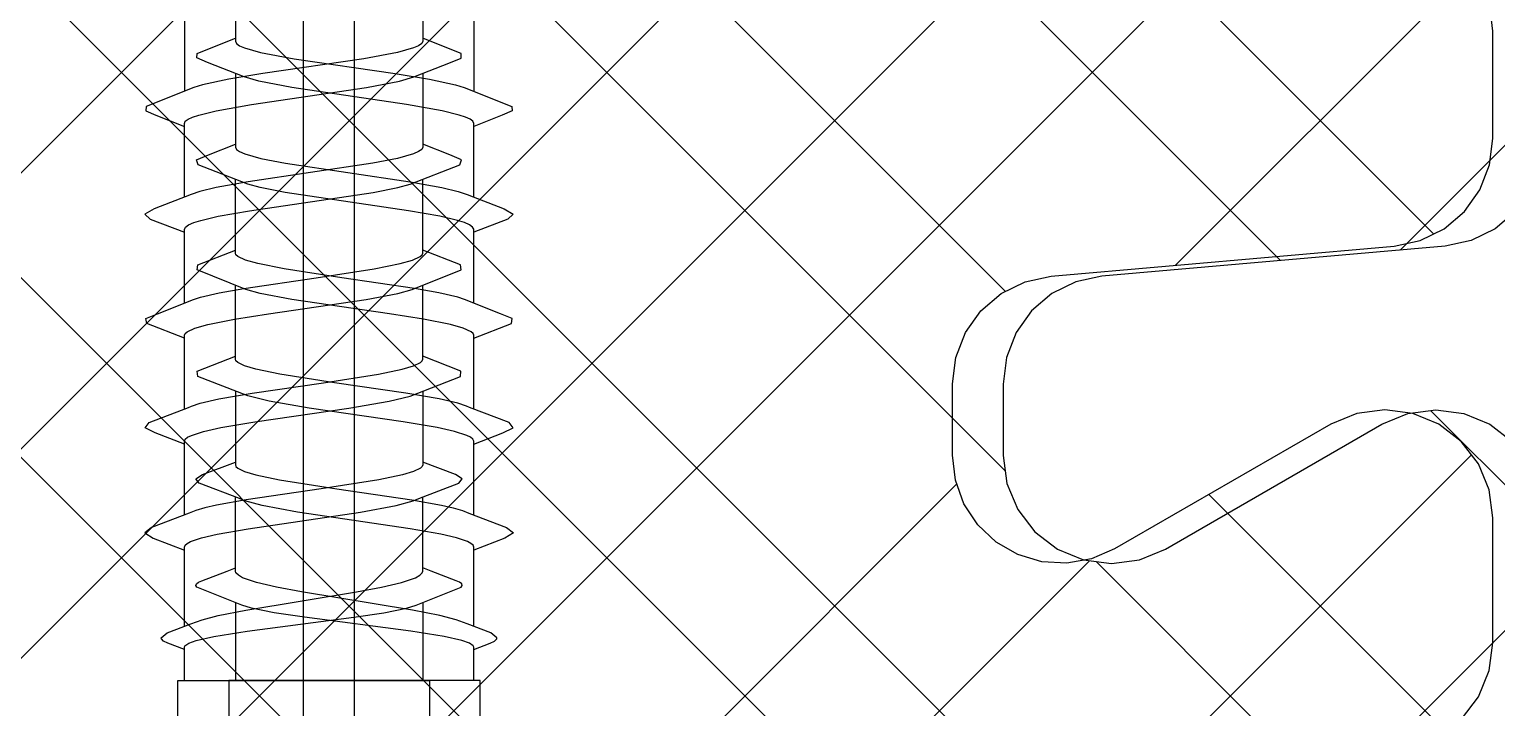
# Model space of a CAD drawing. Header units: centimetres. Extents: x -20963 to 233486, y -95276 to 159172.
# Drawn here: x 106758.777 to 106761.214, y 31748.289 to 31749.416 of the extents above; entities that cross this region are included whole.
import ezdxf

# ---------------------------------------------------------------- set-up
doc = ezdxf.new("R2010")
doc.units = ezdxf.units.CM
doc.header["$LTSCALE"] = 10
doc.header["$MEASUREMENT"] = 0
doc.linetypes.add('DASHDOT2', pattern=[0.5, 0.25, -0.125, 0, -0.125])
doc.layers.add('006 plans$0$$glazing$0$EPDM Gasket', color=77, linetype='Continuous', lineweight=25)
doc.layers.add('006 plans$0$$glazing$0$Hatch', color=89, linetype='Continuous', lineweight=13)
for name, color, linetype in [('006 plans$0$$glazing$0$Fastener', 80, 'Continuous'), ('A-MA-DEMISE LINE', 10, 'DASHDOT2'), ('LP-DIMENSION_INT_100', 51, 'Continuous')]:
    doc.layers.add(name, color=color, linetype=linetype)

# ---------------------------------------------------------------- blocks, each defined once
blk = doc.blocks.new('006 plans$0$$glazing$0$SPF2_MULLION')
at = {"layer": '006 plans$0$$glazing$0$Hatch'}
h = blk.add_hatch(dxfattribs=at)
h.set_pattern_fill('ANSI37', color=87, scale=1.79636638949753, angle=180, style=0)
h.set_pattern_definition([(225, (5964.095571182435, 1707.879922048654), (4.03295756624202, -4.032957566242023), []), (315, (5964.095571182435, 1707.879922048654), (4.032957566242023, 4.03295756624202), [])])
h.paths.add_polyline_path([(17.06544712663162, -5.160674915940035), (17.4986964877462, -5.340132677229121), (17.96363032131921, -5.401342377619585), (18.42856415489223, -5.340132677229121), (18.86181351612322, -5.160674915940035), (19.23385317681823, -4.875198843627004), (19.51932924916036, -4.503159182873787), (19.69878701039124, -4.069909821701003), (19.75999671081081, -3.60497598812799), (19.75999671081081, -1.529896401450969), (19.69909426872618, -1.066110791027313), (19.52051650930662, -0.6337727476493455), (19.23637212230824, -0.2621974966023117), (18.86592787550762, 0.0234198345860932), (9.462556565529667, 5.485693862661719), (9.177630050224252, 5.61932315203012), (8.873755392967723, 5.701177282899152), (8.560259011341259, 5.728744016116252), (5.389095879276283, 5.728744016116252), (4.92416204570327, 5.667534315725788), (4.490912684588693, 5.488076554436702), (4.118873023777269, 5.202600482152775), (3.833396951551549, 4.830560821370455), (3.653939190204255, 4.397311460226774), (3.592729489784688, 3.932377626624657), (3.592729489784688, 2.235696799471043), (3.562124639633112, 2.003229882655432), (3.472395758959465, 1.786605202098144), (3.329657722846605, 1.600585371692432), (2.322506634285673, 0.5934342831897084), (2.050291472347453, 0.3700330732681323), (1.739723434555344, 0.2040309985459317), (1.402737476164475, 0.1018074256717227), (1.052283778786659, 0.0672907491971273), (-1.052290357183665, 0.0672907491971273), (-1.517224190756679, 0.1285004496166948), (-1.950473551871255, 0.307958210905781), (-2.322513212682679, 0.5934342831897084), (-3.329664301127195, 1.600585371692432), (-3.472402337356471, 1.786605202098144), (-3.562131217913702, 2.003229882655432), (-3.592736068181694, 2.235696799471043), (-3.592736068181694, 3.932377626624657), (-3.637774724047631, 4.332106753339758), (-3.770632265368477, 4.711791792535223), (-3.984646660275757, 5.052393750869669), (-4.269086333457381, 5.336833423993085), (-4.609688291791826, 5.550847818900365), (-4.989373330958188, 5.683705360250315), (-5.389102457673289, 5.728744016116252), (-8.560265589738265, 5.728744016116252), (-8.873761971364729, 5.701177282899152), (-9.177636628621258, 5.61932315203012), (-9.462563143810257, 5.485693862661719), (-18.86593445378821, 0.0234198345860932), (-19.23637870070525, -0.2621974966023117), (-19.52052308770362, -0.6337727476493455), (-19.69910084712319, -1.066110791027313), (-19.76000328920782, -1.529896401450969), (-19.76000328920782, -3.60497598812799), (-19.69879358878825, -4.069909821701003), (-19.51933582744095, -4.503159182873787), (-19.23385975521524, -4.875198843627004), (-18.86182009440381, -5.160674915940035), (-18.42857073328923, -5.340132677229121), (-17.96363689971622, -5.401342377619585), (-17.49870306614321, -5.340132677229121), (-17.06545370491222, -5.160674915940035), (-13.47528067359235, -3.087887549831066), (-13.09230116649996, -2.92268631621846), (-12.68154689518269, -2.850259255763376), (-12.26516172883566, -2.874510930007091), (-11.86559309950098, -2.994133924948983), (-11.5043818554841, -3.202679333946435), (-11.20100098836701, -3.488904420024483), (-10.97180583921727, -3.837378714699298), (-10.82915237778798, -4.229315878561465), (-10.78073108929675, -4.643586477643112), (-10.78073108929675, -5.831337450857973), (-10.83536236383952, -6.270986167975934), (-10.99593328370247, -6.683893603505567), (-11.25267725123558, -7.044944992900128), (-11.58997801982332, -7.332179674122017), (-11.987319540116, -7.528126827412052), (-12.42053383192979, -7.62086812389316), (-18.12020054657478, -8.119524347304832), (-18.55341483827215, -8.212265643815044), (-18.95075635856483, -8.40821279710508), (-19.28805712726898, -8.695447478326969), (-19.5448010948021, -9.056498867692426), (-19.70537201466504, -9.469406303222058), (-19.76000328920782, -9.909055020369124), (-19.76000328920782, -11.6916977543151), (-19.70984539296478, -12.11322842154186), (-19.56217270798516, -12.5112192457018), (-19.32523182732984, -12.86344493622892), (-19.01225441251881, -13.15023589812336), (-18.64071828871965, -13.35557665553642), (-18.23137141729239, -13.46800021544914), (-17.80707325274125, -13.48122842735029), (-8.867541828891262, -12.69912077052868), (-8.460972301079892, -12.70976716830046), (-8.067218042328022, -12.81159894351731), (-7.70646284497343, -12.99939621260273), (-7.397198973572813, -13.26353251188993), (-7.155279254191555, -13.59046824884717), (-4.520747173344716, -18.15361166704679), (-4.43101829267107, -18.37023634763318), (-4.400413442519493, -18.60270326441969), (-4.400413442519493, -19.53028642974095), (-4.428729296429083, -19.75403597875265), (-4.511891503934748, -19.96367780547007), (-4.644656571443193, -20.14599369920325), (-4.818653475609608, -20.28948838767246), (-5.022911467938684, -20.38511432983796), (-6.024037630530074, -20.70798123150598), (-6.22829562285915, -20.80360717370058), (-6.402292527025566, -20.9471018621407), (-6.53505759453401, -21.12941775587387), (-6.618219802156091, -21.33905958259129), (-6.64653565606568, -21.56280913160299), (-6.64653565606568, -22.01449581782799), (-6.585325955646113, -22.47942965140101), (-6.405868194298819, -22.91267901257379), (-6.120392122073099, -23.28471867332701), (-5.748352461261675, -23.57019474564004), (-5.315103100147098, -23.74965250692912), (-4.850169266574085, -23.81086220731959), (4.850164456292987, -23.81086220731959), (5.249893583008088, -23.76582355145365), (5.629578622174449, -23.6329660101037), (5.970180580625311, -23.41895161516732), (6.254620253690518, -23.134511942073), (6.468634648597799, -22.79390998370945), (6.601492189918645, -22.41422494454309), (6.646530845784582, -22.01449581782799), (6.646530845784582, -21.56280913160299), (6.618214991874993, -21.33905958259129), (6.535052784369327, -21.12941775587387), (6.402287716860883, -20.9471018621407), (6.228290812694468, -20.80360717370058), (6.024032820365392, -20.70798123150598), (5.022906657774001, -20.38511432983796), (4.81864866532851, -20.28948838767246), (4.64465176127851, -20.14599369920325), (4.511886693770066, -19.96367780547007), (4.428724486147985, -19.75403597875265), (4.400408632238396, -19.53028642974095), (4.400408632238396, -18.60270326441969), (4.431013482506387, -18.37023634763318), (4.520742363063619, -18.15361166704679), (7.155275203753263, -13.59046693288838), (7.397194565972313, -13.26353167858906), (7.706457980792038, -12.99939576929319), (8.067212645546533, -12.81159877747996), (8.4609663230367, -12.70976715258439), (8.867535250494257, -12.69912077052868), (17.80706667434424, -13.48122842735029), (18.23136483889539, -13.46800021544914), (18.64071171032265, -13.35557665553642), (19.01224783423822, -13.15023589812336), (19.32522524893284, -12.86344493622892), (19.56216612958815, -12.5112192457018), (19.70983881456777, -12.11322842154186), (19.75999671081081, -11.6916977543151), (19.75999671081081, -9.909055020369124), (19.70536543638445, -9.469406303222058), (19.54479451640509, -9.056498867692426), (19.28805054887198, -8.695447478326969), (18.95074978028424, -8.40821279710508), (18.55340825999156, -8.212265643815044), (18.12019396829419, -8.119524347304832), (12.41816117358394, -7.619202491478063), (11.98473519878462, -7.526387602410978), (11.58723090880085, -7.330267693323549), (11.24985046475194, -7.042783580312971), (10.99313537031412, -6.681438814848661), (10.83271579642314, -6.268233975104522), (10.77835893433075, -5.828327154507861), (10.77835893433075, -4.639743989682756), (10.83987302519381, -4.175018429814372), (11.0195303868968, -3.742032215552172), (11.30509636714123, -3.370271673979005), (11.67712394532282, -3.085053668764886), (12.11027807241771, -2.905801523651462), (12.57506098656449, -2.844722295587417), (13.03982100775465, -2.905975475208834), (13.4729080152465, -3.085389725805726)])
at = {"layer": '006 plans$0$$glazing$0$EPDM Gasket'}
blk.add_lwpolyline([(-19.23637870070525, -0.2621974966023117), (-19.52052308770362, -0.6337727476493455), (-19.69910084712319, -1.066110791027313), (-19.76000328920782, -1.529896401450969), (-19.76000328920782, -3.60497598812799), (-19.69879358878825, -4.069909821701003), (-19.51933582744095, -4.503159182873787), (-19.23385975521524, -4.875198843627004), (-18.86182009440381, -5.160674915940035), (-18.42857073328923, -5.340132677229121), (-17.96363689971622, -5.401342377619585), (-17.49870306614321, -5.340132677229121), (-17.06545370491222, -5.160674915940035), (-13.47528067359235, -3.087887549831066), (-13.09230116649996, -2.92268631621846), (-12.68154689518269, -2.850259255763376), (-12.26516172883566, -2.874510930007091), (-11.86559309950098, -2.994133924948983), (-11.5043818554841, -3.202679333946435), (-11.20100098836701, -3.488904420024483), (-10.97180583921727, -3.837378714699298), (-10.82915237778798, -4.229315878561465), (-10.78073108929675, -4.643586477643112), (-10.78073108929675, -5.831337450857973), (-10.83536236383952, -6.270986167975934), (-10.99593328370247, -6.683893603505567), (-11.25267725123558, -7.044944992900128), (-11.58997801982332, -7.332179674122017), (-11.987319540116, -7.528126827412052), (-12.42053383192979, -7.62086812389316), (-18.12020054657478, -8.119524347304832), (-18.55341483827215, -8.212265643815044), (-18.95075635856483, -8.40821279710508), (-19.28805712726898, -8.695447478326969), (-19.5448010948021, -9.056498867692426), (-19.70537201466504, -9.469406303222058), (-19.76000328920782, -9.909055020369124), (-19.76000328920782, -11.6916977543151), (-19.70984539296478, -12.11322842154186)], dxfattribs=at)
at = {"layer": '006 plans$0$$glazing$0$Fastener', "color": 2}
blk.add_lwpolyline([(1.711305230855942e-08, 34.27030599041609), (-1.430627889931202e-06, -49.46704635955393)], dxfattribs=at)
at = {"layer": '006 plans$0$$glazing$0$Fastener'}
blk.add_lwpolyline([(2.089999999850988, 24.89341056279955), (2.090000034309924, -0.9022214429278392), (-2.089999965741299, -0.9022214429278392), (-2.090000000200234, 24.89341056279955, -0.1997992762947587), (-2.67756035074126, 26.92352044404834), (-5.005000000004657, 29.69725503053633), (-5.005000000004657, 30.13726687207236, -0.05302823324490733), (-2.832501293974929, 30.97030956292292)], format="xyb", dxfattribs=at)
for points in [[(1.980000034323893, -0.9022214429278392), (1.980000034323893, -1.457382693595719), (1.972063167602755, -1.479604893596843), (1.908679700922221, -1.524066160258371), (1.78398516762536, -1.568542826949852), (1.491252434323542, -1.635243160271784), (0.9365070343483239, -1.724351226934232), (-0.8325481656938791, -1.953847893601051), (-1.333444165764377, -2.029384160268819), (-1.711383632384241, -2.104929960274603), (-1.870856847264804, -2.153362905839458), (-2.619259099010378, -2.453819160262356), (-2.637244099052623, -2.480876226938562), (-2.627403499092907, -2.507514560275013), (-2.592768165748566, -2.533827293606009), (-2.535361365764402, -2.559937626938336), (-2.117379699018784, -2.719194160279585), (-1.979999965755269, -2.772558826953173)], [(-1.979999965755269, -2.197179893933935), (-1.979999965755269, -0.9022214429278392)], [(1.980000034323893, -1.418611360277282), (2.254099464509636, -1.524243559251772), (2.32503556762822, -1.558501293591689), (2.361510101007298, -1.592588093597442), (2.366702100960538, -1.609564760263311), (2.263621834339574, -1.693776360276388), (1.873626367654651, -1.842967893608147), (1.686531034298241, -1.91223489359254), (1.416549967601895, -1.981516560277669), (0.9620035676052794, -2.071987893607002), (-0.8815274990629405, -2.374185026943451), (-1.296821499010548, -2.45298536028713), (-1.629773165681399, -2.531786426930921), (-1.859195765689947, -2.610609493596712), (-1.930210299091414, -2.65003129359684), (-1.970430699060671, -2.689460426947335)], [(1.980000034323893, -1.802165226952638), (1.980000034323893, -3.118359226937173), (1.968395034316927, -3.148739026946714), (1.933527967659757, -3.179134226927999), (1.875881367595866, -3.20954409361002), (1.695316367666237, -3.270399026951054), (1.435146567644551, -3.331274493597448), (0.9231669675791636, -3.422512893594103), (-0.9479645657120273, -3.698177293612389), (-1.537078365683556, -3.807364026928553), (-1.822253365651704, -3.885783026926219), (-1.912478012149222, -3.924983124947175), (-2.581526899011806, -4.181781293591484), (-2.637480232398957, -4.253084026946453), (-2.523606032365933, -4.324332493619295), (-1.979999965755269, -4.532283093605656)], [(-1.970430699060671, -2.689456760272151), (-1.979999965755269, -2.721309093612945), (-1.979999965755269, -3.9509000935941)], [(-1.979999965755269, -5.710496760264505), (-1.979999965755269, -4.483426960272482), (-1.970362499007024, -4.455785426951479), (-1.941488232347183, -4.428116026945645), (-1.827439499087632, -4.372751560265897), (-1.64232856570743, -4.317407626949716), (-1.247731432318687, -4.234424360271078), (-0.2932746324222535, -4.085050960275112), (0.9541957676410675, -3.90253382694209), (1.444027234334499, -3.814467093616258), (1.638331967638806, -3.77045316027943), (1.792205834295601, -3.726428960275371), (1.901703501003794, -3.681989693606738), (2.527516967616975, -3.443000760278665), (2.63953363429755, -3.355451026931405), (2.496377434348688, -3.268050160259008), (1.980000034323893, -3.067753360286588)], [(1.980000034323893, -3.652089493611129), (1.980000034323893, -4.878418626933126), (1.966892434284091, -4.910633960273117), (1.927815300994553, -4.94285956028034), (1.863267300999723, -4.975105693592923), (1.661472300998867, -5.039617026952328), (1.372105567599647, -5.104033760260791), (0.8083108343416825, -5.200581493612844), (-0.7522188323782757, -5.427545226935763), (-1.42079736571759, -5.542592026933562), (-1.772456386242993, -5.629226020362694), (-2.605132165714167, -5.955289293604437), (-2.612569632357918, -6.041364293603692), (-1.979999965755269, -6.29163482695003)], [(1.980000034323893, -4.827973360283067), (2.464081434300169, -5.018098826927599), (2.633985234308057, -5.102285493601812), (2.567725634318776, -5.186528626945801), (1.912480754195713, -5.436745918355882), (1.861260900972411, -5.460884026950225), (1.717651500948705, -5.50917696027318), (1.408286767662503, -5.581615626928397), (0.8543267676141113, -5.678439093608176), (-0.333316832431592, -5.850648493593326), (-1.242475632345304, -5.993380093597807), (-1.639772899099626, -6.076719026925275), (-1.826269099023193, -6.132300560275326), (-1.941224965732545, -6.187895293609472), (-1.970323632354848, -6.215691560268169), (-1.979999965755269, -6.243484160280786), (-1.979999965755269, -7.469523626932641)], [(1.980000034323893, -5.410962360270787), (1.980000034323893, -6.638355560280615), (1.968934034346603, -6.66801522692549), (1.935700100963004, -6.697679293603869), (1.804674700950272, -6.757042626937618), (1.592921767616645, -6.816455826949095), (1.145350100938231, -6.905587360262871), (0.5809584342641756, -6.994887560285861), (-1.042444299091585, -7.233655760268448), (-1.565065299044363, -7.333646493614651), (-1.804911538260058, -7.39974285569042), (-2.615984765696339, -7.722992960276315), (-2.605180565733463, -7.806405226932839), (-1.979999965755269, -8.052020560280653)], [(1.980000034323893, -6.589206826931331), (2.605309700942598, -6.835374360263813), (2.620722167659551, -6.915004093607422), (2.425492701004259, -6.99469762694207), (1.827391951228492, -7.234171844058437), (1.714440234238282, -7.270266693609301), (1.401679434347898, -7.343130693596322), (0.9944477009121329, -7.416016693605343), (-0.2111126990057528, -7.593390960275428), (-1.171329832402989, -7.740785093599698), (-1.605526232393458, -7.828377360274317), (-1.810493632336147, -7.88675509361201), (-1.937167432392016, -7.945113760273671), (-1.9692852323642, -7.974278426932869), (-1.979999965755269, -8.00342842694954), (-1.979999965755269, -9.230105893599102)], [(1.980000034323893, -7.17306849360466), (1.980000034323893, -8.398329893592745), (1.962631034315564, -8.435469560266938), (1.910822500940412, -8.472614360274747), (1.825488900998607, -8.509742293594172), (1.708121100906283, -8.546862893592333), (1.41856663429644, -8.61466322693741), (0.8978955675847828, -8.706524226930924), (-1.153645499027334, -9.012613893602975), (-1.566949965665117, -9.094154693593737), (-1.771621642285027, -9.14895531552611), (-2.597011232399382, -9.470393560273806), (-2.624533965718001, -9.551234760263469), (-2.428494899068028, -9.633743560261792), (-1.979999965755269, -9.81300396026927)], [(-1.979999965755269, -10.98874702694593), (-1.979999965755269, -9.763352893613046), (-1.962500432389788, -9.726073893602006), (-1.910364099079743, -9.688850626931526), (-1.824536232394166, -9.651638360286597), (-1.5583362323232, -9.57718229360762), (-1.148727765656076, -9.49676422693301), (0.9227944342419505, -9.187586493615527), (1.449628434260376, -9.093356826953823), (1.722142434329726, -9.027914160280488), (1.870145234279335, -8.976565426943125), (2.483891700976528, -8.737645426939707), (2.637905634241179, -8.652226026926655), (2.548393500968814, -8.566866026929347), (1.980000034323893, -8.350692560285097)], [(1.980000034323893, -8.933801093604416), (1.980000034323893, -10.15850956027862), (1.964730567648076, -10.19331356027396), (1.919116500997916, -10.22809849359328), (1.843850834295154, -10.26288562692935), (1.740105434320867, -10.29768816026626), (1.454050434287637, -10.36735189359752), (0.8643235675990582, -10.47191496027517), (-1.043783365748823, -10.75416322692763), (-1.591476298985071, -10.85991429360001), (-1.834290757775307, -10.93094421905698), (-2.4413355657598, -11.17175842693541), (-2.617504232330248, -11.24499936026405), (-2.615931965759955, -11.3182498269307), (-2.436884965747595, -11.39138662692858), (-1.979999965755269, -11.57304722693516)], [(-1.979999965755269, -12.74876462694374), (-1.979999965755269, -11.52314022692735), (-1.962633165763691, -11.48597782693105), (-1.910829765722156, -11.44887262693373), (-1.825496899080463, -11.41184662692831), (-1.560796565725468, -11.33773156028474), (-1.003147899056785, -11.23198782693362), (0.6744797009741887, -10.98597429360962), (1.244383834302425, -10.89301036027609), (1.678386634332128, -10.7999635602755), (1.822930839727633, -10.75524979401962), (2.61253523430787, -10.44082749361405), (2.620896701002494, -10.36759242694825), (2.452443434274755, -10.29467709359596), (1.980000034323893, -10.10774456028594)], [(-1.979999965755269, -13.33403722694493), (-2.457300232374109, -13.14565342693822), (-2.622771032387391, -13.07268162694527), (-2.611224699066952, -12.99966289359145), (-1.822814152692445, -12.68628681381233), (-1.685110499034636, -12.64368162694154), (-1.283070765668526, -12.55608569359174), (-0.3823166990187019, -12.41290529360413), (0.7687042342731729, -12.24688522695214), (1.26608903426677, -12.16413149359869), (1.651091234292835, -12.08221156027867), (1.831466300995089, -12.02761269360781), (1.942543567623943, -11.97301382693695), (1.970648567657918, -11.94571622693911), (1.980000034323893, -11.91842009359971), (1.980000034323893, -10.69270476026577)]]:
    blk.add_lwpolyline(points, dxfattribs=at)
blk = doc.blocks.new('006 plans$0$$glazing$0$SPF1_MULLION')
at = {"layer": '006 plans$0$$glazing$0$Hatch'}
h = blk.add_hatch(dxfattribs=at)
h.set_pattern_fill('ANSI37', color=87, scale=1.79636638949753, angle=180, style=0)
h.set_pattern_definition([(225, (5964.250979782918, 1707.879921699918), (4.03295756624202, -4.032957566242023), []), (315, (5964.250979782918, 1707.879921699918), (4.032957566242023, 4.03295756624202), [])])
h.paths.add_polyline_path([(17.22085572703782, -5.160675264677138), (17.65410508820332, -5.340133025960995), (18.11903892178634, -5.401342726365101), (18.58397275537027, -5.34013302596054), (19.01722211653578, -5.160675264676684), (19.38926177729627, -4.875199192376385), (19.67473784959566, -4.503159531615438), (19.8541956108802, -4.069910170451067), (19.9154053112843, -3.604976336866912), (19.9154053112843, -1.529896750198077), (19.85450286922787, -1.066111139764416), (19.67592510980285, -0.6337730964091861), (19.3917807227599, -0.2621978453423708), (19.02133647591199, 0.02341948583875819), (9.61796516596769, 5.485693513921433), (9.333038650721392, 5.619322803285513), (9.029163993456677, 5.701176934156592), (8.715667611842036, 5.728743667380741), (5.544504479777061, 5.728743667380741), (5.079570646193133, 5.667533966976634), (4.646321285028534, 5.488076205692778), (4.274281624267132, 5.202600133392707), (3.988805551967744, 4.830560472631987), (3.809347790683205, 4.397311111467161), (3.748138090279099, 3.932377277883234), (3.748138090279099, 2.235696450715295), (3.717533240075682, 2.003229533923104), (3.627804359432957, 1.786604853341032), (3.485066323283718, 1.600585022960786), (2.47791523477008, 0.5934339344466935), (2.205700072863692, 0.370032724526709), (1.895132034977905, 0.2040306498074642), (1.558146076647063, 0.1018070769246151), (1.207692379260152, 0.06729040045729562), (-0.8968817566919824, 0.06729040045729562), (-1.36181559027591, 0.1285001008618565), (-1.795064951440509, 0.3079578621463952), (-2.167104612201001, 0.5934339344466935), (-3.174255700715548, 1.600585022960786), (-3.316993736864788, 1.786604853341032), (-3.406722617506603, 2.003229533923104), (-3.437327467710929, 2.235696450715295), (-3.437327467710929, 3.932377277883234), (-3.482366123582324, 4.332106404601745), (-3.615223664924997, 4.711791443783568), (-3.829238059851377, 5.052393402136886), (-4.113677732953875, 5.336833075240065), (-4.454279691309239, 5.5508474701669), (-4.833964730490152, 5.683705011509574), (-5.233693857207982, 5.728743667380741), (-8.404856989270229, 5.728743667382332), (-8.718353370887598, 5.701176934157957), (-9.022228028150494, 5.619322803285968), (-9.30715454339861, 5.485693513921433), (-18.71052585334382, 0.02341948583875819), (-19.08097010019083, -0.2621978453423708), (-19.36511448723377, -0.6337730964091861), (-19.5436922466597, -1.066111139764416), (-19.60459468871613, -1.529896750198077), (-19.60459468871613, -3.604976336866912), (-19.54338498831112, -4.069910170451067), (-19.36392722702658, -4.503159531616348), (-19.0784511547281, -4.875199192377067), (-18.70641149396488, -5.160675264677593), (-18.27316213280028, -5.340133025961222), (-17.80822829921453, -5.401342726365556), (-17.34329446563152, -5.340133025961222), (-16.91004510446601, -5.160675264677138), (-13.31987207309248, -3.087887898574536), (-12.93689256598554, -2.922686664969206), (-12.52613829472102, -2.850259604504345), (-12.10975312838491, -2.8745112787567), (-11.71018449907115, -2.994134273689269), (-11.34897325500879, -3.202679682683083), (-11.04559238786442, -3.488904768758175), (-10.8163972387083, -3.837379063438902), (-10.67374377736178, -4.229316227298568), (-10.625322488846, -4.64358682638499), (-10.625322488846, -5.831337799600306), (-10.67995376334056, -6.270986516732819), (-10.84052468323898, -6.683893952257904), (-11.09726865076027, -7.044945341634275), (-11.43456941941076, -7.332180022856619), (-11.83191093969526, -7.528127176157568), (-12.26512523142083, -7.620868472646862), (-17.9647919461413, -8.119524696061717), (-18.39800623786687, -8.21226599255101), (-18.79534775815137, -8.408213145851732), (-19.13264852680095, -8.695447827074304), (-19.38939249432315, -9.056499216450447), (-19.54996341422247, -9.469406651975532), (-19.60459468871613, -9.909055369108273), (-19.60459468871613, -11.6916981030538), (-19.554436792464, -12.11322877030079), (-19.40676410752803, -12.51121959445413), (-19.16982322686636, -12.86344528496693), (-18.85684581210171, -13.15023624687797), (-18.48530968823889, -13.35557700428376), (-18.07596281679071, -13.46800056418419), (-17.65166465229231, -13.48122877610172), (-8.712133228444145, -12.69912111928147), (-8.305563700633684, -12.70976751704916), (-7.911809441883634, -12.81159929227692), (-7.551054244479019, -12.99939656136098), (-7.241790373096592, -13.2635328606209), (-6.999870653708967, -13.59046859758109), (-4.365338572856672, -18.15361201579003), (-4.275609692213948, -18.37023669637233), (-4.245004842013259, -18.60270361316429), (-4.245004842013259, -19.53028677848329), (-4.273320695930124, -19.75403632749726), (-4.356482903452161, -19.96367815420945), (-4.489247970972428, -20.14599404795831), (-4.663244875117925, -20.28948873641184), (-4.867502867500662, -20.38511467857802), (-5.868629030067495, -20.7079815802656), (-6.072887022449322, -20.80360752243178), (-6.246883926594819, -20.94710221088508), (-6.379648994115996, -21.12941810463394), (-6.462811201638033, -21.33905993134636), (-6.491127055553989, -21.5628094803601), (-6.491127055553989, -22.01449616656714), (-6.429917355149882, -22.47943000015107), (-6.250459593865344, -22.9126793613159), (-5.964983521565955, -23.28471902207616), (-5.592943860805462, -23.57019509437669), (-5.159694499640864, -23.74965285566054), (-4.694760666056936, -23.81086255606465), (5.005573056780122, -23.81086255606465), (5.405302183497952, -23.76582390019348), (5.784987222679774, -23.63296635885081), (6.125589181034229, -23.41895196392375), (6.410028854136726, -23.13451229082079), (6.624043249064016, -22.79391033246748), (6.75690079040578, -22.41422529328588), (6.801939446278084, -22.01449616656714), (6.801939446278084, -21.5628094803601), (6.773623592361218, -21.33905993134636), (6.690461384839182, -21.12941810463394), (6.557696317318914, -20.94710221088508), (6.383699413173417, -20.80360752243178), (6.179441420790681, -20.7079815802656), (5.178315258223847, -20.38511467857802), (4.974057265842021, -20.28948873641184), (4.800060361696524, -20.14599404795831), (4.667295294176256, -19.96367815420945), (4.584133086654219, -19.75403632749726), (4.555817232737354, -19.53028677848329), (4.555817232737354, -18.60270361316429), (4.586422082937133, -18.37023669637233), (4.676150963579857, -18.15361201579003), (7.310683804198561, -13.59046728162889), (7.552603166423978, -13.26353202734458), (7.861866581220966, -12.9993961180453), (8.222621246019116, -12.8115991262182), (8.61637492344471, -12.70976750133127), (9.022943851012315, -12.69912111928147), (17.96247527486048, -13.48122877610172), (18.38677343935888, -13.46800056418419), (18.79612031080796, -13.35557700428376), (19.16765643466988, -13.15023624687797), (19.48063384943362, -12.86344528496693), (19.7175747300962, -12.51121959445413), (19.86524741503217, -12.11322877030125), (19.9154053112843, -11.6916981030538), (19.9154053112843, -9.909055369108273), (19.86077403678973, -9.469406651975532), (19.70020311689132, -9.056499216450675), (19.44345914937003, -8.695447827074304), (19.10615838072044, -8.408213145851732), (18.70881686043504, -8.21226599255101), (18.27560256870947, -8.119524696061717), (12.57356977405198, -7.619202840235857), (12.14014379924629, -7.526387951157403), (11.74263950929617, -7.330268042069974), (11.40525906522635, -7.042783929063035), (11.14854397072577, -6.681439163602363), (10.98812439686935, -6.26823432385072), (10.93376753474877, -5.828327503250193), (10.93376753474877, -4.639744338436685), (10.99528162563183, -4.175018778570575), (11.17493898732482, -3.742032564287456), (11.46050496762746, -3.370272022722929), (11.83253254574083, -3.085054017517905), (12.26568667285665, -2.905801872391748), (12.73046958698887, -2.844722644330204), (13.19522960824179, -2.90597582395867), (13.62831661572363, -3.085390074563747)])
at = {"layer": '006 plans$0$$glazing$0$EPDM Gasket'}
blk.add_lwpolyline([(19.44345914937003, -8.695447827074304), (19.10615838072044, -8.408213145851732), (18.70881686043504, -8.21226599255101), (18.27560256870947, -8.119524696061717), (12.57356977405198, -7.619202840235857), (12.14014379924629, -7.526387951157403), (11.74263950929617, -7.330268042069974), (11.40525906522635, -7.042783929063035), (11.14854397072577, -6.681439163602363), (10.98812439686935, -6.26823432385072), (10.93376753474877, -5.828327503250193), (10.93376753474877, -4.639744338436685), (10.99528162563183, -4.175018778570575), (11.17493898732482, -3.742032564287456), (11.46050496762746, -3.370272022722929), (11.83253254574083, -3.085054017517905), (12.26568667285665, -2.905801872391748), (12.73046958698887, -2.844722644330204), (13.19522960824179, -2.90597582395867), (13.62831661572363, -3.085390074563747), (17.22085572703782, -5.160675264677138), (17.65410508820332, -5.340133025960995), (18.11903892178634, -5.401342726365101), (18.58397275537027, -5.34013302596054), (19.01722211653578, -5.160675264676684), (19.38926177729627, -4.875199192376385)], dxfattribs=at)
at = {"layer": '006 plans$0$$glazing$0$Fastener', "color": 2}
blk.add_lwpolyline([(0.1554071995260529, 34.27030564166148), (0.1554057517923866, -49.46704670830832)], dxfattribs=at)
at = {"layer": '006 plans$0$$glazing$0$Fastener'}
blk.add_lwpolyline([(2.245407182232157, 24.89341021404471), (2.245407216698368, -0.9022217916599402), (-1.934592783301014, -0.9022217916599402), (-1.934592817768134, 24.89341021404539, -0.1997992762947587), (-2.522153168390105, 26.92352009530327), (-4.849592817646226, 29.6972546817783), (-4.849592817646226, 30.13726652333412, -0.05302823324490733), (-2.677094111556471, 30.97030921419127)], format="xyb", dxfattribs=at)
for points in [[(2.135407216698695, -0.9022217916599402), (2.135407216698695, -1.457383042351694), (2.127470350032127, -1.479605242351681), (2.064086883365235, -1.524066509018212), (1.939392350031085, -1.568543175684908), (1.646659616698344, -1.63524350901821), (1.091914216698569, -1.724351575684977), (-0.6771409833008875, -1.953848242351569), (-1.178036983302263, -2.0293845090182), (-1.555976449968512, -2.1049303090183), (-1.715449664905464, -2.153363254590658), (-2.463851916634667, -2.453819509018331), (-2.481836916635075, -2.480876575684988), (-2.471996316634431, -2.507514909018255), (-2.437360983301005, -2.533827642351525), (-2.379954183302289, -2.559937975684761), (-1.961972516638525, -2.719194509018052), (-1.824592783301341, -2.772559175685046)], [(-1.824592783301341, -2.197180242679451), (-1.824592783301341, -0.9022217916599402)], [(2.135407216698695, -1.418611709018251), (2.40950664686261, -1.524243908007975), (2.480442750032125, -1.55850164235153), (2.516917283364819, -1.592588442351598), (2.522109283365353, -1.609565109018149), (2.419029016698005, -1.693776709018266), (2.029033550027634, -1.842968242353209), (1.841938216698509, -1.912235242351699), (1.571957150031267, -1.981516909018183), (1.117410750031922, -2.071988242351608), (-0.726120316635388, -2.374185375684874), (-1.141414316634837, -2.452985709018321), (-1.474365983301141, -2.531786775685077), (-1.703788583301503, -2.61060984235155), (-1.774803116634757, -2.650031642351678), (-1.815023516634938, -2.689460775684893)], [(2.135407216698695, -1.802165575684967), (2.135407216698695, -3.118359575684963), (2.123802216699005, -3.148739375684954), (2.08893515003183, -3.179134575684884), (2.031288550031604, -3.209544442351671), (1.850723550031944, -3.270399375684974), (1.590553750032086, -3.331274842351604), (1.078574150032182, -3.42251324235167), (-0.7925573833008457, -3.698177642351766), (-1.381671183301478, -3.807364375684983), (-1.666846183301459, -3.885783375684923), (-1.757070829741679, -3.924983473681095), (-2.426119716635185, -4.181781642351552), (-2.482073049967767, -4.253084375684921), (-2.368198849968394, -4.324332842351396), (-1.824592783301341, -4.532283442351627)], [(-1.815023516634938, -2.689457109018349), (-1.824592783301341, -2.72130944235164), (-1.824592783301341, -3.950900442351667)], [(-1.824592783301341, -5.710497109018206), (-1.824592783301341, -4.483427309018225), (-1.814955316634951, -4.455785775684944), (-1.786081049968743, -4.428116375685022), (-1.672032316634613, -4.372751909018234), (-1.486921383301706, -4.317407975685001), (-1.092324249967533, -4.234424709018413), (-0.1378674499683257, -4.085051309018354), (1.10960295003224, -3.902534175684877), (1.599434416698386, -3.814467442351543), (1.793739150031797, -3.770453509018353), (1.947613016697687, -3.726429309018386), (2.057110683364954, -3.681990042351572), (2.682924150031795, -3.443001109018269), (2.794940816697817, -3.355451375684879), (2.651784616698023, -3.268050509018394), (2.135407216698695, -3.067753709018234)], [(2.135407216698695, -3.652089842351643), (2.135407216698695, -4.878418975685008), (2.122299616698911, -4.910634309018405), (2.083222483364807, -4.942859909018352), (2.01867448336543, -4.975106042351626), (1.816879483364573, -5.039617375685111), (1.527512750031747, -5.104034109018357), (0.9637180166982944, -5.200581842351539), (-0.5968116499680036, -5.427545575684917), (-1.265390183300951, -5.54259237568499), (-1.617049203884562, -5.629226369101161), (-2.449724983301167, -5.955289642351545), (-2.457162449968564, -6.041364642351709), (-1.824592783301341, -6.291635175685087)], [(2.135407216698695, -4.827973709018352), (2.619488616698618, -5.018099175684938), (2.78939241669832, -5.102285842351648), (2.723132816699035, -5.186528975684951), (2.067887936586885, -5.436746267095032), (2.016668083365403, -5.460884375685055), (1.873058683365343, -5.509177309018241), (1.563693950031848, -5.581615975685054), (1.009733950031659, -5.678439442351646), (-0.1779096499676598, -5.850648842351575), (-1.087068449968683, -5.993380442351736), (-1.484365716634784, -6.076719375684888), (-1.670861916634749, -6.13230090901834), (-1.785817783301354, -6.187895642351577), (-1.814916449968223, -6.21569190901846), (-1.824592783301341, -6.243484509018344), (-1.824592783301341, -7.469523975684979)], [(2.135407216698695, -5.410962709018349), (2.135407216698695, -6.638355909018401), (2.124341216697758, -6.668015575685104), (2.091107283365091, -6.697679642351659), (1.960081883365092, -6.757042975684953), (1.748328950031464, -6.816456175685062), (1.300757283365783, -6.905587709018391), (0.7363656166980945, -6.994887909018416), (-0.8870371166349287, -7.233656109018284), (-1.409658116635001, -7.333646842351754), (-1.649504355907084, -7.39974320442775), (-2.460577583301529, -7.72299330901842), (-2.449773383301363, -7.806405575684948), (-1.824592783301341, -8.052020909018438)], [(2.135407216698695, -6.589207175685033), (2.760716883364694, -6.835374709018197), (2.776129350031624, -6.915004442351574), (2.580899883373604, -6.994697975683721), (1.982799133632398, -7.234172192792357), (1.869847416698576, -7.270267042351634), (1.557086616698143, -7.343131042351615), (1.149854883365151, -7.416017042351541), (-0.055705516634589, -7.593391309018216), (-1.015922649968161, -7.74078544235158), (-1.450119049967725, -7.828377709018241), (-1.655086449968621, -7.886755442351614), (-1.781760249968102, -7.945114109018277), (-1.81387804996757, -7.974278775684979), (-1.824592783301341, -8.003428775685052), (-1.824592783301341, -9.230106242351667)], [(2.135407216698695, -7.17306884235154), (2.135407216698695, -8.398330242351676), (2.118038216698551, -8.435469909018366), (2.066229683365236, -8.472614709018444), (1.980896083364314, -8.509742642351739), (1.863528283364758, -8.54686324235172), (1.573973816698526, -8.614663575684972), (1.053302750032344, -8.70652457568508), (-0.998238316635252, -9.012614242351674), (-1.411542783301229, -9.094155042351758), (-1.616214459839284, -9.148955664262076), (-2.441604049968191, -9.470393909018412), (-2.469126783301363, -9.551235109018307), (-2.273087716636837, -9.633743909017767), (-1.824592783301341, -9.813004309018424)], [(-1.824592783301341, -10.98874737568497), (-1.824592783301341, -9.76335324235174), (-1.807093249967693, -9.726074242351615), (-1.75495691663491, -9.688850975685), (-1.669129049968433, -9.651638709018243), (-1.402929049968407, -9.577182642351772), (-0.9933205833012835, -9.49676457568512), (1.078201616698607, -9.18758684235172), (1.605035616698842, -9.093357175685014), (1.877549616698161, -9.027914509018274), (2.025552416697792, -8.976565775685003), (2.639298883364972, -8.737645775684996), (2.793312816697835, -8.652226375685132), (2.703800683365444, -8.566866375685095), (2.135407216698695, -8.350692909018335)], [(2.135407216698695, -8.93380144235175), (2.135407216698695, -10.15850990901845), (2.120137750031972, -10.19331390901834), (2.074523683365442, -10.22809884235176), (1.999258016699059, -10.26288597568509), (1.895512616698397, -10.29768850901837), (1.609457616698819, -10.36735224235167), (1.019730750032068, -10.47191530901841), (-0.8883761833012613, -10.75416357568497), (-1.436069116634826, -10.85991464235167), (-1.678883575369582, -10.93094456779863), (-2.285928383299506, -11.17175877568434), (-2.462097049968179, -11.24499970901843), (-2.46052478330148, -11.31825017568508), (-2.281477783303671, -11.39138697568467), (-1.824592783301341, -11.573047575685)], [(-1.824592783301341, -12.74876497568505), (-1.824592783301341, -11.52314057568503), (-1.807225983301578, -11.48597817568498), (-1.755422583301879, -11.44887297568505), (-1.67008971663472, -11.41184697568497), (-1.405389383301554, -11.33773190901832), (-0.8477407166346893, -11.23198817568505), (0.8298868833653614, -10.98597464235172), (1.399791016698146, -10.89301070901843), (1.833793816697835, -10.79996390901829), (1.978338022126081, -10.75525014277491), (2.767942416698133, -10.44082784235275), (2.776303883364562, -10.36759277568513), (2.60785061669776, -10.29467744235194), (2.135407216698695, -10.10774490901827)], [(-1.824592783301341, -13.33403757568499), (-2.301893049969294, -13.14565377568488), (-2.467363849968933, -13.07268197568499), (-2.455817516634852, -12.99966324234856), (-1.667406970278535, -12.68628716256387), (-1.529703316635278, -12.64368197568501), (-1.127663583301, -12.55608604235169), (-0.2269095166348052, -12.41290564235169), (0.9241114166989064, -12.24688557568504), (1.42149621669796, -12.16413184235171), (1.80649841669856, -12.08221190901838), (1.986873483365343, -12.02761304235173), (2.097950750031487, -11.97301417568508), (2.12605575003181, -11.94571657568497), (2.135407216698695, -11.9184204423517), (2.135407216698695, -10.69270510901833)]]:
    blk.add_lwpolyline(points, dxfattribs=at)
blk = doc.blocks.new('gfgf')
at = {"color": 1, "rotation": 180}
blk.add_blockref('006 plans$0$$glazing$0$SPF2_MULLION', (403657.8421387654, 244799.9999727693), dxfattribs=at)
at = {"extrusion": (0, 0, -1), "zscale": -1, "rotation": 179.9995241746047}
blk.add_blockref('006 plans$0$$glazing$0$SPF1_MULLION', (-403658.5334094652, 244800.0001788019), dxfattribs=at)
blk = doc.blocks.new('PLAN')
at = {"layer": 'A-MA-DEMISE LINE', "color": 4, "xscale": 0.1, "yscale": 0.1, "zscale": 0.1}
blk.add_blockref('gfgf', (62317.38110199603, 7268.244242211797, -1.122847812e-07), dxfattribs=at)

msp = doc.modelspace()

# ---------------------------------------------------------------- block references
at = {"layer": 'LP-DIMENSION_INT_100', "color": 2}
msp.add_blockref('PLAN', (4076.066850585368, 0), dxfattribs=at)

doc.saveas('drawing.dxf')
